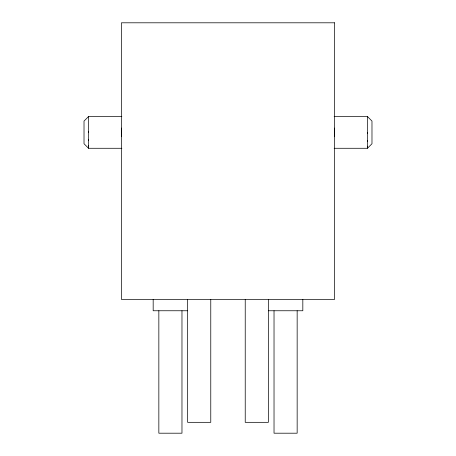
<?xml version="1.0" encoding="UTF-8"?>
<svg xmlns="http://www.w3.org/2000/svg" width="456" height="456" viewBox="0 0 456 456"><rect width="100%" height="100%" fill="white"/><g stroke="black" fill="none" stroke-linecap="round" stroke-linejoin="round"><path stroke-width="0.68" d="M88.555 146.154L88.555 145.521M88.555 140.34L88.555 139.291M88.555 132.405L88.555 131.277M367.445 146.707L367.445 146.154M367.445 141.349L367.445 140.34M367.445 133.591L367.445 132.405M121.501 128.609L121.501 136.207M334.499 136.207L334.499 128.603M121.524 128.073L121.473 135.284M334.476 136.743L334.527 129.527M121.855 116.536L88.555 116.536L84.018 121.068L84.018 143.743L88.555 148.28L121.855 148.28M334.145 148.28L367.445 148.28L371.982 143.743L371.982 121.068L367.445 116.536L334.145 116.536M187.638 310.758L153.176 310.758L153.176 299.421M268.362 310.758L302.824 310.758L302.824 299.421M334.476 128.079L334.505 128.803M121.495 136.013L121.524 136.737M367.445 116.536L367.445 148.28M297.158 310.758L297.158 433.2L274.027 433.2L274.027 310.758M268.362 299.421L268.362 422.33L245.231 422.33L245.231 299.421M210.769 299.421L210.769 422.33L187.638 422.33L187.638 299.421M181.972 310.758L181.972 433.2L158.842 433.2L158.842 310.758M88.555 116.536L88.555 148.28M334.533 129.578A106.567 106.567 0 0 1 334.533 135.061M121.467 135.061A106.567 106.567 0 0 1 121.467 129.578M334.567 22.8L121.433 22.8L121.433 299.421L334.567 299.421L334.567 22.8"/></g></svg>
